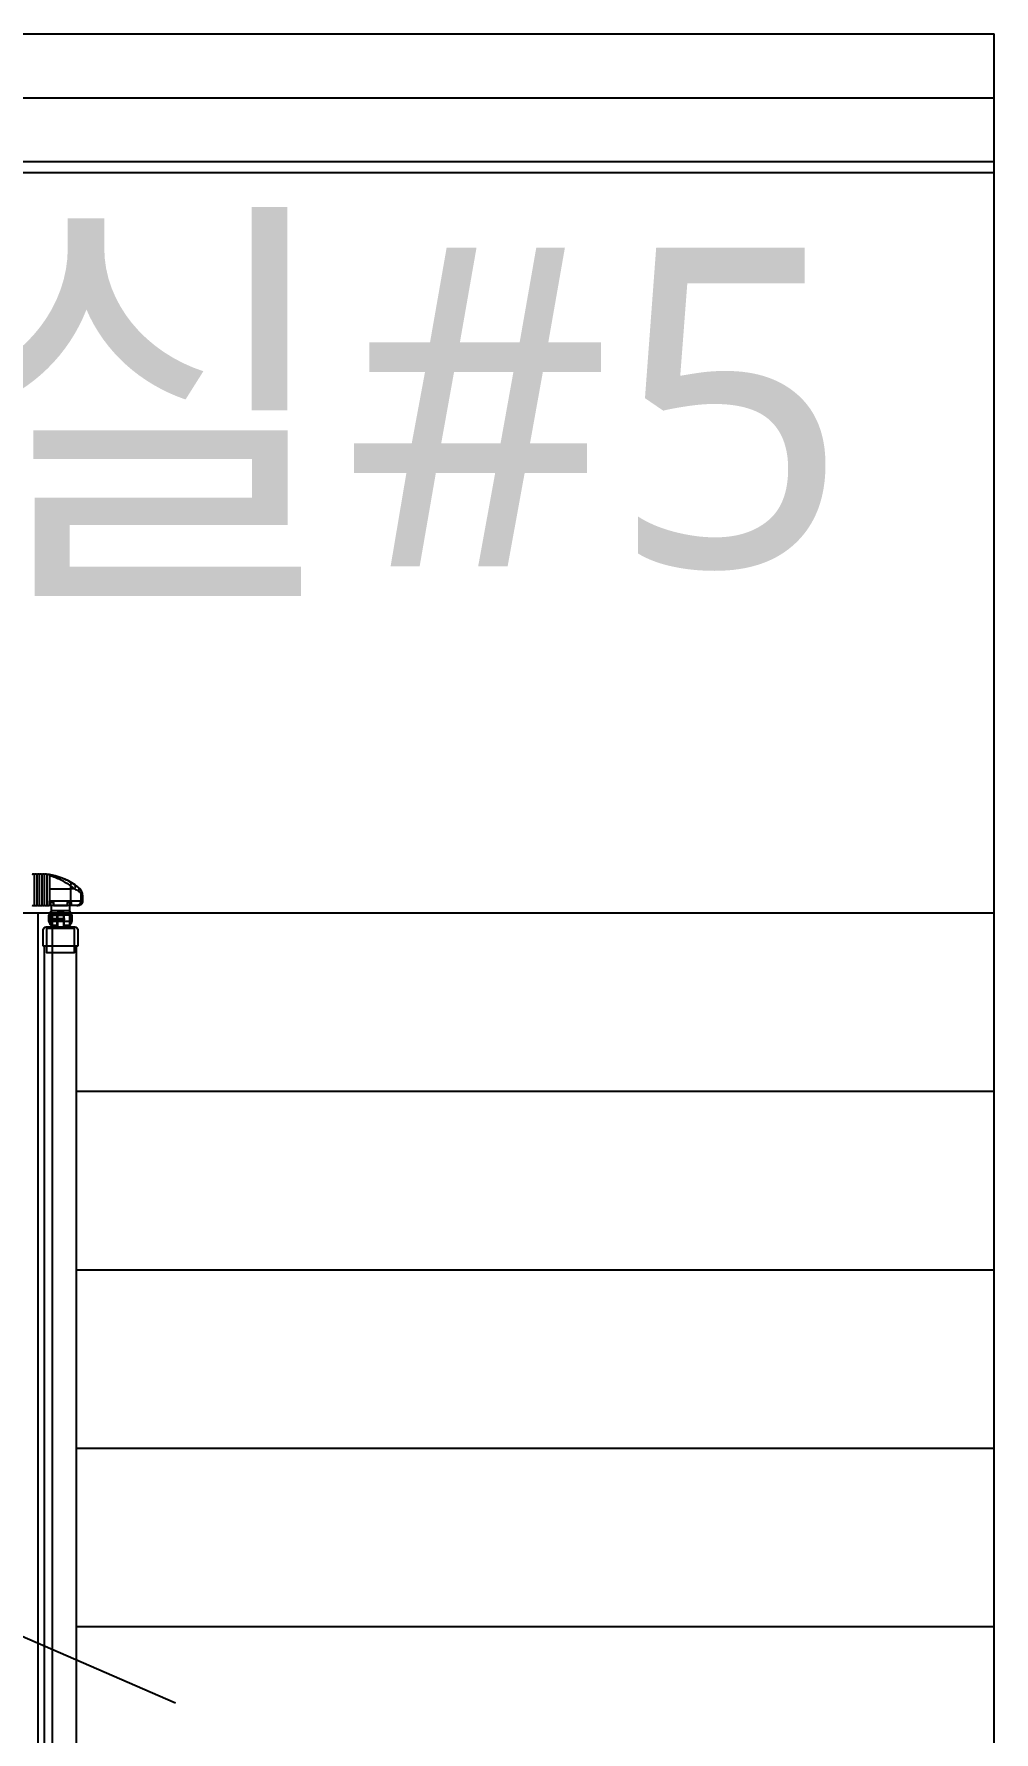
# Model space of a CAD drawing. Header units: millimetres. Extents: x -38475 to 94728, y -31127 to 90245.
# Drawn here: x 43568 to 45075, y 66030 to 68695 of the extents above; entities that cross this region are included whole.
import ezdxf
from ezdxf.enums import TextEntityAlignment as Align

# ---------------------------------------------------------------- set-up
doc = ezdxf.new("R2010")
doc.units = ezdxf.units.MM
doc.layers.add('e-plan', color=9, linetype='Continuous')
doc.styles.add('USUN', font='malgun_0.ttf')

# ---------------------------------------------------------------- blocks, each defined once
blk = doc.blocks.new('Xref-지하2층')
at = {"layer": 'e-plan', "linetype": 'Continuous'}
for p, q in [((45600, 80600), (48600, 80600)), ((48600, 75100), (48600, 80600)), ((45600, 80500), (48600, 80500)), ((45600, 80500), (48600, 80500)), ((45600, 80400), (48600, 80400)), ((48600, 80382), (45600, 80382)), ((47162.6, 79232.2), (47117.5, 79232.2)), ((47150.5, 79258.3), (47150.5, 79239.5)), ((47162.4, 79232.4), (47162.6, 79232.2)), ((47166.6, 79251), (47166.6, 79239.4)), ((47169.4, 79247.2), (47169.4, 79239.4)), ((47169.6, 79239.2), (47169.4, 79239.4)), ((47169.6, 79239.2), (47169.6, 79247.2)), ((48600, 79220), (45600, 79220)), ((47100, 76420), (47100, 79220)), ((47100, 76420), (47100, 79220)), ((47122.5, 76420), (47122.5, 79220)), ((47151.2, 79220), (47122.5, 79220)), ((47122.5, 76420), (47122.5, 79220)), ((48600, 78940), (47159.9, 78940)), ((48600, 78660), (47159.9, 78660)), ((48600, 78380), (47159.9, 78380)), ((48600, 78100), (47159.9, 78100))]:
    blk.add_line(p, q, dxfattribs=at)
for points in [[(47120.4, 79232.5), (47120.4, 79201.5), (47129.7, 79201.5), (47129.7, 79219.5), (47140.2, 79219.5), (47140.2, 79201.5), (47149.4, 79201.5), (47149.4, 79232.5), (47151.9, 79232.5), (47151.9, 79236.5), (47145.4, 79236.5), (47145.4, 79231.5), (47134.9, 79231.5), (47124.4, 79231.5), (47124.4, 79236.5), (47117.9, 79236.5), (47117.9, 79232.5), (47120.4, 79232.5), (47117.9, 79232.5)], [(47149.4, 79224), (47120.4, 79224)], [(47120.4, 79201.2), (47120.4, 79222.8)], [(47129.7, 79217), (47120.4, 79217)], [(47129.7, 79207), (47120.4, 79207)], [(47139.9, 79219.5), (47139.9, 79221.3), (47129.9, 79221.3), (47129.9, 79219.5)], [(47129.9, 79219.5), (47129.9, 79198.5)], [(47139.9, 79217), (47129.9, 79217)], [(47139.9, 79207), (47129.9, 79207)], [(47139.9, 79198.5), (47139.9, 79219.5)], [(47149.4, 79217), (47140.2, 79217)], [(47149.4, 79207), (47140.2, 79207)], [(47149.4, 79201.2), (47149.4, 79222.8)], [(47156.9, 79168.5), (47156.9, 79195.9), (47112.9, 79195.9), (47112.9, 79168.5)], [(47161.9, 79168.5), (47107.9, 79168.5)], [(47109.9, 78069.7), (47109.9, 79168.5)], [(47112.9, 79168.5), (47112.9, 79158.4), (47156.9, 79158.4), (47156.9, 79168.5)], [(47159.9, 78048), (47159.9, 79168.5)]]:
    blk.add_lwpolyline(points, dxfattribs=at)
for points in [[(47118.9, 79203.8, -0.306902), (47117.7, 79204.6, -0.108318), (47116.4, 79212, -0.10812), (47117.7, 79219.4, -0.306686), (47118.9, 79220.2)], [(47120.4, 79201.2), (47120.2, 79201.2, -0.414214), (47118.9, 79202.5), (47118.9, 79221.5, -0.414214), (47120.2, 79222.8), (47120.4, 79222.8)], [(47140.4, 79217), (47140.4, 79216.4), (47122.7, 79216.4, 0.414214), (47121.4, 79215.1), (47121.4, 79213.3, 0.414214), (47122.7, 79212), (47140.4, 79212), (47140.4, 79209.7), (47122.7, 79209.7, 0.414214), (47121.4, 79208.4), (47121.4, 79207)], [(47149.4, 79201.2), (47149.6, 79201.2, 0.414214), (47150.9, 79202.5), (47150.9, 79221.5, 0.414214), (47149.6, 79222.8), (47149.4, 79222.8)], [(47150.9, 79203.8, 0.306902), (47152.1, 79204.6, 0.108318), (47153.4, 79212, 0.10812), (47152.1, 79219.4, 0.306686), (47150.9, 79220.2)], [(47107.9, 79168.5), (47107.9, 79194, -0.414214), (47112.4, 79198.5), (47157.4, 79198.5, -0.414214), (47161.9, 79194), (47161.9, 79168.5)]]:
    blk.add_lwpolyline(points, format="xyb", dxfattribs=at)
at = {"layer": 'e-plan'}
for points in [[(47315.4, 77980.5), (46405.2, 78375.6), (46457.5, 78496), (46232.6, 78307.4), (46284.9, 78427.8), (45400, 78811.9)], [(47109.9, 76471.5), (47109.9, 78069.7)], [(47159.9, 76471.5), (47159.9, 78048)]]:
    blk.add_lwpolyline(points, dxfattribs=at)
at = {"layer": 'e-plan', "linetype": 'Continuous'}
for points in [[(47162.9, 79260.4, 0), (47163, 79260.4, 0), (47163, 79260.3, 0), (47163.1, 79260.3, 0), (47163.2, 79260.2, 0), (47163.2, 79260.1, 0), (47163.3, 79260.1, 0), (47163.3, 79260, 0), (47163.4, 79259.9, 0), (47163.4, 79259.8, 0), (47163.5, 79259.7, 0), (47163.5, 79259.6, 0), (47163.6, 79259.6, 0), (47163.6, 79259.5, 0), (47163.6, 79259.4, 0), (47163.7, 79259.3, 0), (47163.7, 79259.2, 0), (47163.7, 79259.1, 0), (47163.7, 79259, 0), (47163.8, 79258.9, 0), (47163.8, 79258.7, 0), (47163.8, 79258.6, 0), (47163.8, 79258.5, 0), (47163.8, 79258.4, 0), (47163.8, 79258.3, 0), (47163.8, 79258.2, 0), (47163.8, 79258, 0), (47163.8, 79257.9, 0), (47163.8, 79257.8, 0), (47163.8, 79257.7, 0), (47163.8, 79257.5, 0), (47163.8, 79257.4, 0), (47163.8, 79257.3, 0), (47163.8, 79257.1, 0), (47163.7, 79257, 0), (47163.7, 79256.9, 0), (47163.7, 79256.7, 0), (47163.6, 79256.6, 0), (47163.6, 79256.5, 0), (47163.6, 79256.3, 0), (47163.5, 79256.2, 0), (47163.5, 79256, 0), (47163.5, 79255.9, 0), (47163.4, 79255.8, 0), (47163.4, 79255.6, 0), (47163.3, 79255.5, 0), (47163.2, 79255.3, 0), (47163.2, 79255.2, 0), (47163.1, 79255, 0), (47163.1, 79254.9, 0)], [(47117.6, 79232.6, 0), (47118.2, 79232.6, 0), (47118.8, 79232.6, 0), (47119.5, 79232.6, 0), (47120.1, 79232.6, 0), (47120.7, 79232.6, 0), (47121.3, 79232.6, 0), (47122, 79232.6, 0), (47122.6, 79232.6, 0), (47123.2, 79232.6, 0), (47123.8, 79232.6, 0), (47124.4, 79232.6, 0), (47125.1, 79232.6, 0), (47125.7, 79232.6, 0), (47126.3, 79232.6, 0), (47126.9, 79232.6, 0), (47127.6, 79232.6, 0), (47128.2, 79232.6, 0), (47128.8, 79232.6, 0), (47129.4, 79232.6, 0), (47130, 79232.6, 0), (47130.6, 79232.6, 0), (47131.3, 79232.6, 0), (47131.9, 79232.6, 0), (47132.5, 79232.5, 0), (47133.1, 79232.5, 0), (47133.7, 79232.5, 0), (47134.3, 79232.5, 0), (47135, 79232.5, 0), (47135.6, 79232.5, 0), (47136.2, 79232.5, 0), (47136.8, 79232.5, 0), (47137.4, 79232.5, 0), (47138, 79232.5, 0), (47138.6, 79232.5, 0), (47139.2, 79232.5, 0), (47139.9, 79232.5, 0), (47140.5, 79232.5, 0), (47141.1, 79232.5, 0), (47141.7, 79232.5, 0), (47142.3, 79232.5, 0), (47142.9, 79232.5, 0), (47143.5, 79232.5, 0), (47144.1, 79232.5, 0), (47144.7, 79232.5, 0), (47145.3, 79232.5, 0), (47145.9, 79232.5, 0), (47146.5, 79232.5, 0), (47147.1, 79232.5, 0), (47147.7, 79232.5, 0)], [(47117.7, 79239.6, 0), (47118.4, 79239.6, 0), (47119.1, 79239.6, 0), (47119.8, 79239.6, 0), (47120.4, 79239.6, 0), (47121.1, 79239.6, 0), (47121.8, 79239.6, 0), (47122.4, 79239.6, 0), (47123.1, 79239.6, 0), (47123.7, 79239.6, 0), (47124.4, 79239.6, 0), (47125.1, 79239.6, 0), (47125.7, 79239.6, 0), (47126.4, 79239.6, 0), (47127.1, 79239.6, 0), (47127.7, 79239.6, 0), (47128.4, 79239.6, 0), (47129, 79239.6, 0), (47129.7, 79239.6, 0), (47130.4, 79239.6, 0), (47131, 79239.6, 0), (47131.7, 79239.6, 0), (47132.3, 79239.6, 0), (47133, 79239.6, 0), (47133.7, 79239.6, 0), (47134.3, 79239.5, 0), (47135, 79239.5, 0), (47135.6, 79239.5, 0), (47136.3, 79239.5, 0), (47136.9, 79239.5, 0), (47137.6, 79239.5, 0), (47138.2, 79239.5, 0), (47138.9, 79239.5, 0), (47139.6, 79239.5, 0), (47140.2, 79239.5, 0), (47140.9, 79239.5, 0), (47141.5, 79239.5, 0), (47142.2, 79239.5, 0), (47142.8, 79239.5, 0), (47143.4, 79239.5, 0), (47144.1, 79239.5, 0), (47144.7, 79239.5, 0), (47145.4, 79239.5, 0), (47146, 79239.5, 0), (47146.7, 79239.5, 0), (47147.3, 79239.5, 0), (47148, 79239.5, 0), (47148.6, 79239.5, 0), (47149.2, 79239.5, 0), (47149.9, 79239.5, 0)], [(47148.3, 79232.5, 0), (47148.6, 79232.5, 0), (47148.9, 79232.5, 0), (47149.2, 79232.5, 0), (47149.5, 79232.5, 0), (47149.8, 79232.5, 0), (47150.1, 79232.5, 0), (47150.4, 79232.5, 0), (47150.7, 79232.5, 0), (47151, 79232.5, 0), (47151.3, 79232.5, 0), (47151.5, 79232.5, 0), (47151.8, 79232.5, 0), (47152.1, 79232.5, 0), (47152.4, 79232.5, 0), (47152.7, 79232.5, 0), (47153, 79232.5, 0), (47153.2, 79232.5, 0), (47153.5, 79232.5, 0), (47153.8, 79232.5, 0), (47154.1, 79232.5, 0), (47154.4, 79232.5, 0), (47154.6, 79232.5, 0), (47154.9, 79232.5, 0), (47155.2, 79232.5, 0), (47155.4, 79232.5, 0), (47155.7, 79232.5, 0), (47156, 79232.5, 0), (47156.2, 79232.5, 0), (47156.5, 79232.5, 0), (47156.8, 79232.5, 0), (47157, 79232.5, 0), (47157.3, 79232.5, 0), (47157.5, 79232.5, 0), (47157.8, 79232.5, 0), (47158, 79232.5, 0), (47158.3, 79232.5, 0), (47158.5, 79232.5, 0), (47158.8, 79232.5, 0), (47159, 79232.5, 0), (47159.3, 79232.5, 0), (47159.5, 79232.5, 0), (47159.7, 79232.5, 0), (47160, 79232.5, 0), (47160.2, 79232.5, 0), (47160.4, 79232.4, 0), (47160.7, 79232.4, 0), (47160.9, 79232.4, 0), (47161.1, 79232.4, 0), (47161.3, 79232.4, 0)], [(47150.5, 79239.5, 0), (47150.5, 79239.3, 0), (47150.5, 79239.1, 0), (47150.5, 79238.9, 0), (47150.5, 79238.6, 0), (47150.5, 79238.4, 0), (47150.5, 79238.2, 0), (47150.5, 79238, 0), (47150.4, 79237.8, 0), (47150.4, 79237.6, 0), (47150.4, 79237.4, 0), (47150.4, 79237.2, 0), (47150.4, 79236.9, 0), (47150.3, 79236.7, 0), (47150.3, 79236.5, 0), (47150.3, 79236.3, 0), (47150.2, 79236.2, 0), (47150.2, 79236, 0), (47150.2, 79235.8, 0), (47150.1, 79235.6, 0), (47150.1, 79235.4, 0), (47150, 79235.2, 0), (47150, 79235.1, 0), (47150, 79234.9, 0), (47149.9, 79234.7, 0), (47149.9, 79234.6, 0), (47149.8, 79234.4, 0), (47149.8, 79234.3, 0), (47149.7, 79234.1, 0), (47149.7, 79234, 0), (47149.6, 79233.9, 0), (47149.5, 79233.7, 0), (47149.5, 79233.6, 0), (47149.4, 79233.5, 0), (47149.4, 79233.4, 0), (47149.3, 79233.3, 0), (47149.2, 79233.2, 0), (47149.2, 79233.1, 0), (47149.1, 79233, 0), (47149.1, 79232.9, 0), (47149, 79232.9, 0), (47148.9, 79232.8, 0), (47148.9, 79232.7, 0), (47148.8, 79232.7, 0), (47148.7, 79232.6, 0), (47148.7, 79232.6, 0), (47148.6, 79232.6, 0), (47148.5, 79232.5, 0), (47148.4, 79232.5, 0), (47148.4, 79232.5, 0)], [(47150.5, 79239.5, 0), (47150.9, 79239.5, 0), (47151.2, 79239.5, 0), (47151.6, 79239.5, 0), (47152, 79239.5, 0), (47152.3, 79239.5, 0), (47152.7, 79239.5, 0), (47153, 79239.5, 0), (47153.4, 79239.5, 0), (47153.7, 79239.5, 0), (47154.1, 79239.5, 0), (47154.4, 79239.5, 0), (47154.8, 79239.5, 0), (47155.1, 79239.5, 0), (47155.5, 79239.5, 0), (47155.8, 79239.5, 0), (47156.2, 79239.5, 0), (47156.5, 79239.5, 0), (47156.8, 79239.5, 0), (47157.2, 79239.5, 0), (47157.5, 79239.5, 0), (47157.8, 79239.5, 0), (47158.2, 79239.5, 0), (47158.5, 79239.5, 0), (47158.8, 79239.5, 0), (47159.2, 79239.5, 0), (47159.5, 79239.5, 0), (47159.8, 79239.5, 0), (47160.1, 79239.5, 0), (47160.4, 79239.5, 0), (47160.7, 79239.5, 0), (47161.1, 79239.5, 0), (47161.4, 79239.5, 0), (47161.7, 79239.5, 0), (47162, 79239.5, 0), (47162.3, 79239.5, 0), (47162.6, 79239.5, 0), (47162.9, 79239.5, 0), (47163.2, 79239.5, 0), (47163.5, 79239.5, 0), (47163.8, 79239.5, 0), (47164.1, 79239.5, 0), (47164.4, 79239.5, 0), (47164.6, 79239.5, 0), (47164.9, 79239.5, 0), (47165.2, 79239.4, 0), (47165.5, 79239.4, 0), (47165.8, 79239.4, 0), (47166, 79239.4, 0), (47166.3, 79239.4, 0)], [(47161.6, 79232.4, 0), (47161.6, 79232.4, 0), (47161.6, 79232.4, 0), (47161.7, 79232.4, 0), (47161.7, 79232.4, 0), (47161.7, 79232.4, 0), (47161.7, 79232.4, 0), (47161.8, 79232.4, 0), (47161.8, 79232.4, 0), (47161.8, 79232.4, 0), (47161.9, 79232.4, 0), (47161.9, 79232.4, 0), (47161.9, 79232.4, 0), (47161.9, 79232.4, 0), (47162, 79232.4, 0), (47162, 79232.4, 0), (47162, 79232.4, 0), (47162, 79232.4, 0), (47162, 79232.4, 0), (47162.1, 79232.4, 0), (47162.1, 79232.4, 0), (47162.1, 79232.4, 0), (47162.1, 79232.4, 0), (47162.2, 79232.4, 0), (47162.2, 79232.4, 0), (47162.2, 79232.4, 0), (47162.2, 79232.4, 0), (47162.2, 79232.4, 0), (47162.2, 79232.4, 0), (47162.3, 79232.4, 0), (47162.3, 79232.4, 0), (47162.3, 79232.4, 0), (47162.3, 79232.4, 0), (47162.3, 79232.4, 0), (47162.3, 79232.4, 0), (47162.3, 79232.4, 0), (47162.3, 79232.4, 0), (47162.3, 79232.4, 0), (47162.4, 79232.4, 0), (47162.4, 79232.4, 0), (47162.4, 79232.4, 0), (47162.4, 79232.4, 0), (47162.4, 79232.4, 0), (47162.4, 79232.4, 0), (47162.4, 79232.4, 0), (47162.4, 79232.4, 0), (47162.4, 79232.4, 0), (47162.4, 79232.4, 0), (47162.4, 79232.4, 0), (47162.4, 79232.4, 0)], [(47166.6, 79239.4, 0), (47166.6, 79239.2, 0), (47166.6, 79239, 0), (47166.6, 79238.8, 0), (47166.5, 79238.6, 0), (47166.5, 79238.3, 0), (47166.5, 79238.1, 0), (47166.5, 79237.9, 0), (47166.4, 79237.7, 0), (47166.4, 79237.5, 0), (47166.3, 79237.3, 0), (47166.3, 79237.1, 0), (47166.2, 79236.9, 0), (47166.2, 79236.7, 0), (47166.1, 79236.5, 0), (47166, 79236.3, 0), (47165.9, 79236.1, 0), (47165.9, 79235.9, 0), (47165.8, 79235.7, 0), (47165.7, 79235.5, 0), (47165.6, 79235.3, 0), (47165.5, 79235.2, 0), (47165.4, 79235, 0), (47165.3, 79234.8, 0), (47165.2, 79234.7, 0), (47165.1, 79234.5, 0), (47165, 79234.4, 0), (47164.9, 79234.2, 0), (47164.7, 79234.1, 0), (47164.6, 79233.9, 0), (47164.5, 79233.8, 0), (47164.4, 79233.7, 0), (47164.2, 79233.5, 0), (47164.1, 79233.4, 0), (47164, 79233.3, 0), (47163.8, 79233.2, 0), (47163.7, 79233.1, 0), (47163.5, 79233, 0), (47163.4, 79232.9, 0), (47163.3, 79232.9, 0), (47163.1, 79232.8, 0), (47163, 79232.7, 0), (47162.8, 79232.7, 0), (47162.7, 79232.6, 0), (47162.5, 79232.6, 0), (47162.3, 79232.5, 0), (47162.2, 79232.5, 0), (47162, 79232.5, 0), (47161.9, 79232.5, 0), (47161.7, 79232.4, 0)], [(47169.6, 79239.2, 0), (47169.6, 79239, 0), (47169.6, 79238.8, 0), (47169.6, 79238.5, 0), (47169.6, 79238.3, 0), (47169.5, 79238.1, 0), (47169.5, 79237.9, 0), (47169.5, 79237.7, 0), (47169.4, 79237.5, 0), (47169.4, 79237.3, 0), (47169.3, 79237, 0), (47169.2, 79236.8, 0), (47169.1, 79236.6, 0), (47169.1, 79236.4, 0), (47169, 79236.2, 0), (47168.9, 79236, 0), (47168.8, 79235.8, 0), (47168.7, 79235.6, 0), (47168.5, 79235.5, 0), (47168.4, 79235.3, 0), (47168.3, 79235.1, 0), (47168.2, 79234.9, 0), (47168, 79234.7, 0), (47167.9, 79234.6, 0), (47167.7, 79234.4, 0), (47167.6, 79234.3, 0), (47167.4, 79234.1, 0), (47167.3, 79234, 0), (47167.1, 79233.8, 0), (47166.9, 79233.7, 0), (47166.7, 79233.5, 0), (47166.6, 79233.4, 0), (47166.4, 79233.3, 0), (47166.2, 79233.2, 0), (47166, 79233.1, 0), (47165.8, 79233, 0), (47165.6, 79232.9, 0), (47165.4, 79232.8, 0), (47165.2, 79232.7, 0), (47165, 79232.6, 0), (47164.8, 79232.5, 0), (47164.6, 79232.5, 0), (47164.4, 79232.4, 0), (47164.2, 79232.4, 0), (47163.9, 79232.3, 0), (47163.7, 79232.3, 0), (47163.5, 79232.3, 0), (47163.3, 79232.2, 0), (47163.1, 79232.2, 0), (47162.8, 79232.2, 0)], [(47168, 79253.8, 0), (47168, 79253.8, 0), (47168.1, 79253.8, 0), (47168.1, 79253.7, 0), (47168.1, 79253.7, 0), (47168.1, 79253.6, 0), (47168.1, 79253.6, 0), (47168.1, 79253.5, 0), (47168.1, 79253.5, 0), (47168.1, 79253.4, 0), (47168.1, 79253.4, 0), (47168.1, 79253.3, 0), (47168.1, 79253.3, 0), (47168.1, 79253.2, 0), (47168.1, 79253.2, 0), (47168.1, 79253.1, 0), (47168.1, 79253.1, 0), (47168.1, 79253, 0), (47168, 79253, 0), (47168, 79252.9, 0), (47168, 79252.8, 0), (47168, 79252.8, 0), (47168, 79252.7, 0), (47167.9, 79252.7, 0), (47167.9, 79252.6, 0), (47167.9, 79252.6, 0), (47167.8, 79252.5, 0), (47167.8, 79252.4, 0), (47167.8, 79252.4, 0), (47167.7, 79252.3, 0), (47167.7, 79252.3, 0), (47167.7, 79252.2, 0), (47167.6, 79252.1, 0), (47167.6, 79252.1, 0), (47167.5, 79252, 0), (47167.5, 79251.9, 0), (47167.4, 79251.9, 0), (47167.4, 79251.8, 0), (47167.3, 79251.8, 0), (47167.3, 79251.7, 0), (47167.2, 79251.6, 0), (47167.2, 79251.6, 0), (47167.1, 79251.5, 0), (47167, 79251.4, 0), (47167, 79251.4, 0), (47166.9, 79251.3, 0), (47166.9, 79251.3, 0), (47166.8, 79251.2, 0), (47166.7, 79251.1, 0), (47166.6, 79251.1, 0)], [(47166.6, 79239.4, 0), (47166.7, 79239.4, 0), (47166.8, 79239.4, 0), (47166.9, 79239.4, 0), (47167, 79239.4, 0), (47167.1, 79239.4, 0), (47167.2, 79239.4, 0), (47167.3, 79239.4, 0), (47167.4, 79239.4, 0), (47167.5, 79239.4, 0), (47167.6, 79239.4, 0), (47167.6, 79239.4, 0), (47167.7, 79239.4, 0), (47167.8, 79239.4, 0), (47167.9, 79239.4, 0), (47168, 79239.4, 0), (47168.1, 79239.4, 0), (47168.1, 79239.4, 0), (47168.2, 79239.4, 0), (47168.3, 79239.4, 0), (47168.3, 79239.4, 0), (47168.4, 79239.4, 0), (47168.5, 79239.4, 0), (47168.5, 79239.4, 0), (47168.6, 79239.4, 0), (47168.7, 79239.4, 0), (47168.7, 79239.4, 0), (47168.8, 79239.4, 0), (47168.8, 79239.4, 0), (47168.9, 79239.4, 0), (47168.9, 79239.4, 0), (47169, 79239.4, 0), (47169, 79239.4, 0), (47169.1, 79239.4, 0), (47169.1, 79239.4, 0), (47169.1, 79239.4, 0), (47169.2, 79239.4, 0), (47169.2, 79239.4, 0), (47169.2, 79239.4, 0), (47169.3, 79239.4, 0), (47169.3, 79239.4, 0), (47169.3, 79239.4, 0), (47169.3, 79239.4, 0), (47169.3, 79239.4, 0), (47169.4, 79239.4, 0), (47169.4, 79239.4, 0), (47169.4, 79239.4, 0), (47169.4, 79239.4, 0), (47169.4, 79239.4, 0), (47169.4, 79239.4, 0)]]:
    blk.add_polyline3d(points, dxfattribs=at)
for centre, radius, start, end in [((47100.1, 79179.6), 102.6, 52.1807, 80.2103), ((47152.6, 79247.2), 17, 0, 52.1807)]:
    blk.add_arc(centre, radius, start, end, dxfattribs=at)
at = {"layer": 'e-plan', "linetype": 'Continuous', "extrusion": (1e-16, 2.22045e-32, -1)}
for centre in [(-47092.4, 79234.2), (-47096.3, 79234.2), (-47100.1, 79234.2), (-47104, 79234.2), (-47107.9, 79234.2), (-47111.7, 79234.2), (-47115.6, 79234.2)]:
    blk.add_arc(centre, 2.75, 225.2805, 314.7195, dxfattribs=at)
at = {"layer": 'e-plan', "linetype": 'Continuous', "extrusion": (-0.008726, 0.008726, 0.999924)}
blk.add_arc((47160.8, 79239.8, 280.6), 7, 270.0044, 0, dxfattribs=at)
at = {"layer": 'e-plan', "linetype": 'Continuous'}
for points, knots in [([(47094.3, 79280.7), (47094.1, 79281), (47093.8, 79281.1), (47093.6, 79281.3), (47093.3, 79281.4), (47093, 79281.5), (47092.7, 79281.5), (47092.4, 79281.6), (47092.1, 79281.5), (47091.8, 79281.5), (47091.5, 79281.4), (47091.2, 79281.3), (47090.9, 79281.1), (47090.7, 79281), (47090.6, 79280.9), (47090.5, 79280.7)], [0, 0, 0, 0, 0.216293, 0.216293, 0.216293, 0.432586, 0.432586, 0.432586, 0.648879, 0.648879, 0.648879, 0.865171, 0.865171, 0.865171, 1, 1, 1, 1]), ([(47098.2, 79280.7), (47098, 79281), (47097.7, 79281.1), (47097.4, 79281.3), (47097.2, 79281.4), (47096.9, 79281.5), (47096.5, 79281.5), (47096.2, 79281.6), (47095.9, 79281.5), (47095.6, 79281.5), (47095.3, 79281.4), (47095, 79281.3), (47094.8, 79281.1), (47094.6, 79281), (47094.5, 79280.9), (47094.3, 79280.7)], [0, 0, 0, 0, 0.216293, 0.216293, 0.216293, 0.432586, 0.432586, 0.432586, 0.648879, 0.648879, 0.648879, 0.865171, 0.865171, 0.865171, 1, 1, 1, 1]), ([(47094.3, 79232.2), (47094.3, 79232.3), (47094.3, 79232.4), (47094.3, 79232.5), (47094.3, 79232.5), (47094.3, 79232.5), (47094.3, 79233.4), (47094.3, 79236.3), (47094.3, 79239), (47094.3, 79241.8), (47094.3, 79246.8), (47094.3, 79252.4), (47094.3, 79258), (47094.3, 79263.6), (47094.3, 79270.4), (47094.3, 79275.4), (47094.3, 79278.1), (47094.3, 79279.1), (47094.3, 79279.8), (47094.3, 79280.3), (47094.3, 79280.5), (47094.3, 79280.5), (47094.3, 79280.5), (47094.3, 79280.5), (47094.3, 79280.6), (47094.3, 79280.7), (47094.3, 79280.7)], [0, 0, 0, 0, 0.25, 0.28125, 0.296875, 0.3125, 0.34375, 0.375, 0.390625, 0.40625, 0.4375, 0.5, 0.53125, 0.5625, 0.625, 0.6875, 0.703125, 0.71875, 0.726563, 0.734375, 0.75, 0.765625, 0.78125, 0.8125, 0.875, 1, 1, 1, 1]), ([(47102.1, 79280.7), (47101.8, 79281), (47101.6, 79281.1), (47101.3, 79281.3), (47101, 79281.4), (47100.7, 79281.5), (47100.4, 79281.5), (47100.1, 79281.6), (47099.8, 79281.5), (47099.5, 79281.5), (47099.2, 79281.4), (47098.9, 79281.3), (47098.6, 79281.1), (47098.5, 79281), (47098.3, 79280.9), (47098.2, 79280.7)], [0, 0, 0, 0, 0.216293, 0.216293, 0.216293, 0.432586, 0.432586, 0.432586, 0.648879, 0.648879, 0.648879, 0.865171, 0.865171, 0.865171, 1, 1, 1, 1]), ([(47098.2, 79232.2), (47098.2, 79232.3), (47098.2, 79232.4), (47098.2, 79232.5), (47098.2, 79232.5), (47098.2, 79232.5), (47098.2, 79233.4), (47098.2, 79236.3), (47098.2, 79239), (47098.2, 79241.8), (47098.2, 79246.8), (47098.2, 79252.4), (47098.2, 79258), (47098.2, 79263.6), (47098.2, 79270.4), (47098.2, 79275.4), (47098.2, 79278.1), (47098.2, 79279.1), (47098.2, 79279.8), (47098.2, 79280.3), (47098.2, 79280.5), (47098.2, 79280.5), (47098.2, 79280.5), (47098.2, 79280.5), (47098.2, 79280.6), (47098.2, 79280.7), (47098.2, 79280.7)], [0, 0, 0, 0, 0.25, 0.28125, 0.296875, 0.3125, 0.34375, 0.375, 0.390625, 0.40625, 0.4375, 0.5, 0.53125, 0.5625, 0.625, 0.6875, 0.703125, 0.71875, 0.726563, 0.734375, 0.75, 0.765625, 0.78125, 0.8125, 0.875, 1, 1, 1, 1]), ([(47105.9, 79280.7), (47105.7, 79281), (47105.5, 79281.1), (47105.2, 79281.3), (47104.9, 79281.4), (47104.6, 79281.5), (47104.3, 79281.5), (47104, 79281.6), (47103.7, 79281.5), (47103.4, 79281.5), (47103.1, 79281.4), (47102.8, 79281.3), (47102.5, 79281.1), (47102.4, 79281), (47102.2, 79280.9), (47102.1, 79280.7)], [0, 0, 0, 0, 0.216293, 0.216293, 0.216293, 0.432586, 0.432586, 0.432586, 0.648879, 0.648879, 0.648879, 0.865171, 0.865171, 0.865171, 1, 1, 1, 1]), ([(47102.1, 79232.2), (47102.1, 79232.3), (47102.1, 79232.4), (47102.1, 79232.5), (47102.1, 79232.5), (47102.1, 79232.5), (47102.1, 79233.4), (47102.1, 79236.3), (47102.1, 79239), (47102.1, 79241.8), (47102.1, 79246.8), (47102.1, 79252.4), (47102.1, 79258), (47102.1, 79263.6), (47102.1, 79270.4), (47102.1, 79275.4), (47102.1, 79278.1), (47102.1, 79279.1), (47102.1, 79279.8), (47102.1, 79280.3), (47102.1, 79280.5), (47102.1, 79280.5), (47102.1, 79280.5), (47102.1, 79280.5), (47102.1, 79280.6), (47102.1, 79280.7), (47102.1, 79280.7)], [0, 0, 0, 0, 0.25, 0.28125, 0.296875, 0.3125, 0.34375, 0.375, 0.390625, 0.40625, 0.4375, 0.5, 0.53125, 0.5625, 0.625, 0.6875, 0.703125, 0.71875, 0.726563, 0.734375, 0.75, 0.765625, 0.78125, 0.8125, 0.875, 1, 1, 1, 1]), ([(47109.8, 79280.7), (47109.6, 79281), (47109.3, 79281.1), (47109, 79281.3), (47108.8, 79281.4), (47108.5, 79281.5), (47108.2, 79281.5), (47107.9, 79281.6), (47107.5, 79281.5), (47107.2, 79281.5), (47106.9, 79281.4), (47106.6, 79281.3), (47106.4, 79281.1), (47106.2, 79281), (47106.1, 79280.9), (47105.9, 79280.7)], [0, 0, 0, 0, 0.216293, 0.216293, 0.216293, 0.432586, 0.432586, 0.432586, 0.648879, 0.648879, 0.648879, 0.865171, 0.865171, 0.865171, 1, 1, 1, 1]), ([(47105.9, 79232.2), (47105.9, 79232.3), (47105.9, 79232.4), (47105.9, 79232.5), (47105.9, 79232.5), (47105.9, 79232.5), (47105.9, 79233.4), (47105.9, 79236.3), (47105.9, 79239), (47105.9, 79241.8), (47105.9, 79246.8), (47105.9, 79252.4), (47105.9, 79258), (47105.9, 79263.6), (47105.9, 79270.4), (47105.9, 79275.4), (47105.9, 79278.1), (47105.9, 79279.1), (47105.9, 79279.8), (47105.9, 79280.3), (47105.9, 79280.5), (47105.9, 79280.5), (47105.9, 79280.5), (47105.9, 79280.5), (47105.9, 79280.6), (47105.9, 79280.7), (47105.9, 79280.7)], [0, 0, 0, 0, 0.25, 0.28125, 0.296875, 0.3125, 0.34375, 0.375, 0.390625, 0.40625, 0.4375, 0.5, 0.53125, 0.5625, 0.625, 0.6875, 0.703125, 0.71875, 0.726563, 0.734375, 0.75, 0.765625, 0.78125, 0.8125, 0.875, 1, 1, 1, 1]), ([(47113.7, 79280.7), (47113.5, 79281), (47113.2, 79281.1), (47112.9, 79281.3), (47112.6, 79281.4), (47112.3, 79281.5), (47112, 79281.5), (47111.7, 79281.6), (47111.4, 79281.5), (47111.1, 79281.5), (47110.8, 79281.4), (47110.5, 79281.3), (47110.3, 79281.1), (47110.1, 79281), (47109.9, 79280.9), (47109.8, 79280.7)], [0, 0, 0, 0, 0.216293, 0.216293, 0.216293, 0.432586, 0.432586, 0.432586, 0.648879, 0.648879, 0.648879, 0.865171, 0.865171, 0.865171, 1, 1, 1, 1]), ([(47109.8, 79232.2), (47109.8, 79232.3), (47109.8, 79232.4), (47109.8, 79232.5), (47109.8, 79232.5), (47109.8, 79232.5), (47109.8, 79233.4), (47109.8, 79236.3), (47109.8, 79239), (47109.8, 79241.8), (47109.8, 79246.8), (47109.8, 79252.4), (47109.8, 79258), (47109.8, 79263.6), (47109.8, 79270.4), (47109.8, 79275.4), (47109.8, 79278.1), (47109.8, 79279.1), (47109.8, 79279.8), (47109.8, 79280.3), (47109.8, 79280.5), (47109.8, 79280.5), (47109.8, 79280.5), (47109.8, 79280.5), (47109.8, 79280.6), (47109.8, 79280.7), (47109.8, 79280.7)], [0, 0, 0, 0, 0.25, 0.28125, 0.296875, 0.3125, 0.34375, 0.375, 0.390625, 0.40625, 0.4375, 0.5, 0.53125, 0.5625, 0.625, 0.6875, 0.703125, 0.71875, 0.726563, 0.734375, 0.75, 0.765625, 0.78125, 0.8125, 0.875, 1, 1, 1, 1]), ([(47113.7, 79280.7), (47113.9, 79281), (47114.2, 79281.1), (47114.4, 79281.3), (47114.7, 79281.4), (47115, 79281.5), (47115.3, 79281.5), (47115.6, 79281.6), (47115.9, 79281.5), (47116.2, 79281.5), (47116.5, 79281.4), (47116.8, 79281.3), (47117.1, 79281.1), (47117.3, 79281), (47117.4, 79280.9), (47117.6, 79280.7)], [0, 0, 0, 0, 0.213706, 0.213706, 0.213706, 0.427411, 0.427411, 0.427411, 0.641117, 0.641117, 0.641117, 0.854822, 0.854822, 0.854822, 1, 1, 1, 1]), ([(47113.7, 79232.2), (47113.7, 79232.3), (47113.7, 79232.4), (47113.7, 79232.5), (47113.7, 79232.5), (47113.7, 79232.5), (47113.7, 79233.4), (47113.7, 79236.3), (47113.7, 79239), (47113.7, 79241.8), (47113.7, 79246.8), (47113.7, 79252.4), (47113.7, 79258), (47113.7, 79263.6), (47113.7, 79270.4), (47113.7, 79275.4), (47113.7, 79278.1), (47113.7, 79279.1), (47113.7, 79279.8), (47113.7, 79280.3), (47113.7, 79280.5), (47113.7, 79280.5), (47113.7, 79280.5), (47113.7, 79280.5), (47113.7, 79280.6), (47113.7, 79280.7), (47113.7, 79280.7)], [0, 0, 0, 0, 0.25, 0.28125, 0.296875, 0.3125, 0.34375, 0.375, 0.390625, 0.40625, 0.4375, 0.5, 0.53125, 0.5625, 0.625, 0.6875, 0.703125, 0.71875, 0.726563, 0.734375, 0.75, 0.765625, 0.78125, 0.8125, 0.875, 1, 1, 1, 1]), ([(47117.6, 79280.7), (47117.6, 79280.7), (47117.6, 79280.7), (47117.6, 79280.7), (47117.6, 79280.6), (47117.6, 79280.5), (47117.6, 79280.5), (47117.6, 79280.4), (47117.6, 79280.4), (47117.6, 79280.4), (47117.6, 79280.4), (47117.6, 79280.4), (47117.6, 79280.4)], [0, 0, 0, 0, 0.162261, 0.162261, 0.162261, 0.811304, 0.811304, 0.811304, 0.966807, 0.966807, 0.966807, 1, 1, 1, 1]), ([(47117.7, 79279.2), (47117.6, 79279.6), (47117.6, 79279.9), (47117.6, 79280.3), (47117.6, 79280.4), (47117.6, 79280.4)], [0, 0, 0, 0, 0.5, 0.5, 1, 1, 1, 1]), ([(47151.8, 79267.9), (47146.5, 79271), (47141, 79273.6), (47129.5, 79277.8), (47123.6, 79279.4), (47117.6, 79280.4)], [0, 0, 0, 0, 0.5, 0.5, 1, 1, 1, 1]), ([(47117.7, 79279.2), (47117.7, 79278.1), (47117.7, 79276.7), (47117.7, 79273.7), (47117.7, 79272), (47117.7, 79266.5), (47117.6, 79262.4), (47117.8, 79258.3)], [0, 0, 0, 0, 0.25, 0.25, 0.5, 0.5, 1, 1, 1, 1]), ([(47117.7, 79279.2), (47123.5, 79277.7), (47129.2, 79275.6), (47140.3, 79270.1), (47145.5, 79266.8), (47150.4, 79263.1)], [0, 0, 0, 0, 0.5, 0.5, 1, 1, 1, 1]), ([(47150.4, 79263.1), (47151, 79264.3), (47151.5, 79265.5), (47152, 79267.2), (47152, 79267.8), (47151.8, 79267.9)], [0, 0, 0, 0, 0.5, 0.5, 1, 1, 1, 1]), ([(47157.1, 79258.3), (47157.8, 79259.6), (47158.2, 79260.9), (47158.4, 79263.1), (47158.2, 79263.8), (47157.7, 79264.2)], [0, 0, 0, 0, 0.5, 0.5, 1, 1, 1, 1]), ([(47117.6, 79232.6), (47117.5, 79232.6), (47117.6, 79233.3), (47117.7, 79235.9), (47117.7, 79237.7), (47117.7, 79239.6)], [0, 0, 0, 0, 0.5, 0.5, 1, 1, 1, 1]), ([(47117.6, 79232.6), (47117.6, 79232.6), (47117.6, 79232.6), (47117.6, 79232.5), (47117.6, 79232.5), (47117.6, 79232.5), (47117.6, 79232.5), (47117.5, 79232.4), (47117.5, 79232.4), (47117.5, 79232.3), (47117.5, 79232.3), (47117.5, 79232.2)], [0, 0, 0, 0, 0.0625, 0.0625, 0.125, 0.125, 0.25, 0.25, 0.5, 0.5, 1, 1, 1, 1]), ([(47117.8, 79258.3), (47117.8, 79256.4), (47117.8, 79254.6), (47117.7, 79252.8), (47117.7, 79250.6), (47117.7, 79248.3), (47117.7, 79246.1), (47117.7, 79245), (47117.7, 79243.9), (47117.7, 79242.7), (47117.7, 79241.7), (47117.8, 79240.6), (47117.7, 79239.6)], [0, 0, 0, 0, 0.292513, 0.292513, 0.292513, 0.650866, 0.650866, 0.650866, 0.830042, 0.830042, 0.830042, 1, 1, 1, 1])]:
    blk.add_open_spline(points, degree=3, knots=knots, dxfattribs=at)
for points in [[(47150.4, 79263.1), (47150.5, 79261.5), (47150.5, 79259.8), (47150.5, 79258.3)], [(47150.4, 79263.1), (47152.7, 79261.5), (47155, 79259.9), (47157.1, 79258.3)], [(47157.7, 79264.2), (47155.8, 79265.5), (47153.8, 79266.7), (47151.8, 79267.9)], [(47162.9, 79260.4), (47161.2, 79261.7), (47159.5, 79263), (47157.7, 79264.2)], [(47163.1, 79260.6), (47163, 79260.6), (47162.9, 79260.5), (47162.9, 79260.4)], [(47168, 79253.8), (47166.9, 79256.5), (47165.1, 79258.7), (47162.9, 79260.4)], [(47117.8, 79258.3), (47128.9, 79258.3), (47139.9, 79258.3), (47150.5, 79258.3)], [(47157.1, 79258.3), (47155, 79258.3), (47152.8, 79258.3), (47150.5, 79258.3)], [(47157.1, 79258.3), (47159.2, 79257.1), (47161.1, 79255.9), (47163, 79254.8)], [(47163, 79254.8), (47164.4, 79253.8), (47165.7, 79252.7), (47166.6, 79251)], [(47166.6, 79251), (47168.4, 79249.8), (47169.4, 79248.5), (47169.4, 79247.2)], [(47169.4, 79247.2), (47169.4, 79249.5), (47168.9, 79251.7), (47168, 79253.8)], [(47169.6, 79247.2), (47169.6, 79247.2), (47169.5, 79247.2), (47169.4, 79247.2)]]:
    blk.add_open_spline(points, degree=3, dxfattribs=at)
at = {"layer": 'e-plan', "style": 'USUN'}
blk.add_text('계단실#5', height=500, dxfattribs=at).set_placement((47034.8, 80014.4), align=Align.MIDDLE_CENTER)
blk = doc.blocks.new('A$C61602750')
at = {"layer": 'e-plan'}
blk.add_blockref('Xref-지하2층', (-3525, -11905), dxfattribs=at)

msp = doc.modelspace()

# ---------------------------------------------------------------- block references
at = {"layer": 'e-plan'}
msp.add_blockref('A$C61602750', (0, 0), dxfattribs=at)

doc.saveas('drawing.dxf')
